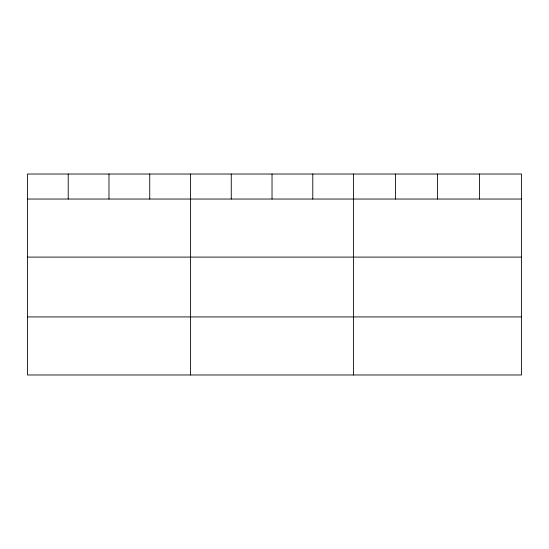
<?xml version="1.0" encoding="UTF-8"?>
<svg xmlns="http://www.w3.org/2000/svg" width="549" height="549" viewBox="0 0 549 549"><rect width="100%" height="100%" fill="white"/><g stroke="black" fill="none" stroke-linecap="round" stroke-linejoin="round"><path stroke-width="0.82" d="M521.55 199.04L521.55 374.981L27.45 374.981L27.45 174.019L521.55 174.019L521.55 199.04L27.45 199.04M27.45 257.104L521.55 257.104M27.45 316.924L521.55 316.924M479.551 174.019L479.551 199.04M437.553 174.019L437.553 199.04M395.555 174.019L395.555 199.04M353.556 174.019L353.556 374.981M312.793 174.019L312.793 199.04M272.029 174.019L272.029 199.04M231.266 174.019L231.266 199.04M190.503 174.019L190.503 374.981M149.74 174.019L149.74 199.04M108.977 174.019L108.977 199.04M68.213 174.019L68.213 199.04"/></g></svg>
